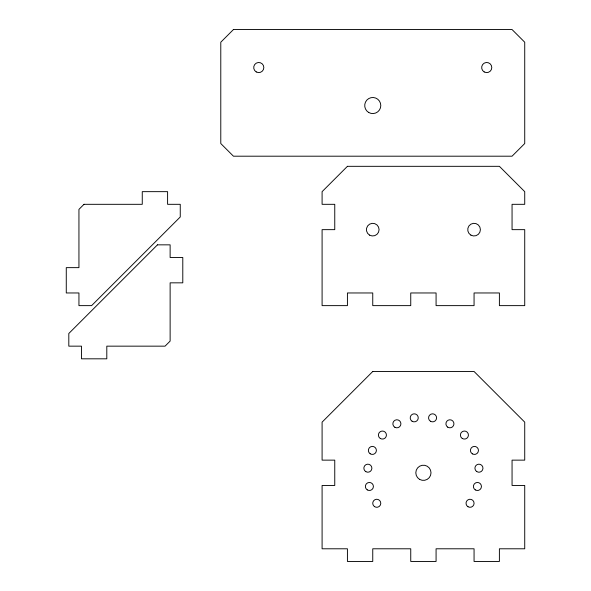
<?xml version="1.0" encoding="UTF-8"?>
<svg xmlns="http://www.w3.org/2000/svg" width="591" height="591" viewBox="0 0 591 591"><rect width="100%" height="100%" fill="white"/><g stroke="black" fill="none" stroke-linecap="round" stroke-linejoin="round"><path stroke-width="0.89" d="M233.445 29.55L220.783 42.212L220.783 143.532L233.445 156.194L512.057 156.194L524.727 143.532L524.727 42.212L512.057 29.55L233.445 29.55M84.003 204.316L78.943 209.384L78.943 267.642L66.273 267.642L66.273 292.966L78.943 292.966L78.943 305.628L91.605 305.628L180.255 216.978L180.255 204.316L167.593 204.316L167.593 191.654L142.261 191.654L142.261 204.316L84.003 204.316M157.457 244.844L68.807 333.494L68.807 346.156L81.477 346.156L81.477 358.818L106.801 358.818L106.801 346.156L165.059 346.156L170.127 341.088L170.127 282.838L182.789 282.838L182.789 257.506L170.127 257.506L170.127 244.844L157.457 244.844M347.427 166.322L322.095 191.654L322.095 204.316L334.757 204.316L334.757 229.648L322.095 229.648L322.095 305.628L347.427 305.628L347.427 292.966L372.751 292.966L372.751 305.628L410.745 305.628L410.745 292.966L436.077 292.966L436.077 305.628L474.063 305.628L474.063 292.966L499.395 292.966L499.395 305.628L524.727 305.628L524.727 229.648L512.057 229.648L512.057 204.316L524.727 204.316L524.727 191.654L499.395 166.322L347.427 166.322M372.751 371.488L322.095 422.144L322.095 460.138L334.757 460.138L334.757 485.462L322.095 485.462L322.095 548.788L347.427 548.788L347.427 561.45L372.751 561.45L372.751 548.788L410.745 548.788L410.745 561.45L436.077 561.45L436.077 548.788L474.063 548.788L474.063 561.45L499.395 561.45L499.395 548.788L524.727 548.788L524.727 485.462L512.057 485.462L512.057 460.138L524.727 460.138L524.727 422.144L474.063 371.488L372.751 371.488M368.732 112.497A8.045 8.045 0 0 0 380.796 105.538A8.045 8.045 0 0 0 368.732 98.571A8.045 8.045 0 0 0 368.732 112.497M256.243 71.932A5.068 5.068 0 0 0 263.837 67.544A5.068 5.068 0 0 0 256.243 63.156A5.068 5.068 0 0 0 256.243 71.932M484.199 71.932A5.068 5.068 0 0 0 491.793 67.544A5.068 5.068 0 0 0 484.199 63.156A5.068 5.068 0 0 0 484.199 71.932M369.589 235.129A6.331 6.331 0 0 0 379.082 229.648A6.331 6.331 0 0 0 369.589 224.159A6.331 6.331 0 0 0 369.589 235.129M470.901 235.129A6.331 6.331 0 0 0 480.402 229.648A6.331 6.331 0 0 0 470.901 224.159A6.331 6.331 0 0 0 470.901 235.129M419.61 479.382A7.602 7.602 0 0 0 431.009 472.8A7.602 7.602 0 0 0 419.61 466.218A7.602 7.602 0 0 0 419.61 479.382M468.02 506.746A4.019 4.019 0 0 0 474.078 503.31A4.019 4.019 0 0 0 468.072 499.779A4.019 4.019 0 0 0 468.02 506.746M475.297 489.895A4.019 4.019 0 0 0 481.443 486.615A4.019 4.019 0 0 0 475.533 482.928A4.019 4.019 0 0 0 475.297 489.895M476.723 471.552A4.019 4.019 0 0 0 482.958 468.441A4.019 4.019 0 0 0 477.144 464.6A4.019 4.019 0 0 0 476.723 471.552M472.379 453.866A4.019 4.019 0 0 0 478.459 450.475A4.019 4.019 0 0 0 472.482 446.907A4.019 4.019 0 0 0 472.379 453.866M462.251 438.456A4.019 4.019 0 0 0 468.427 435.227A4.019 4.019 0 0 0 462.539 431.496A4.019 4.019 0 0 0 462.251 438.456M447.69 427.13A4.019 4.019 0 0 0 453.94 424.065A4.019 4.019 0 0 0 448.163 420.186A4.019 4.019 0 0 0 447.69 427.13M430.492 421.272A4.019 4.019 0 0 0 436.601 417.926A4.019 4.019 0 0 0 430.647 414.313A4.019 4.019 0 0 0 430.492 421.272M412.06 421.22A4.019 4.019 0 0 0 418.251 418.036A4.019 4.019 0 0 0 412.4 414.261A4.019 4.019 0 0 0 412.06 421.22M394.862 427.271A4.019 4.019 0 0 0 400.912 423.806A4.019 4.019 0 0 0 394.891 420.304A4.019 4.019 0 0 0 394.862 427.271M380.301 438.478A4.019 4.019 0 0 0 386.433 435.183A4.019 4.019 0 0 0 380.508 431.519A4.019 4.019 0 0 0 380.301 438.478M370.173 453.777A4.019 4.019 0 0 0 376.393 450.645A4.019 4.019 0 0 0 370.572 446.826A4.019 4.019 0 0 0 370.173 453.777M365.829 471.655A4.019 4.019 0 0 0 371.894 468.242A4.019 4.019 0 0 0 365.903 464.696A4.019 4.019 0 0 0 365.829 471.655M367.255 489.88A4.019 4.019 0 0 0 373.409 486.629A4.019 4.019 0 0 0 367.513 482.921A4.019 4.019 0 0 0 367.255 489.88M374.531 506.627A4.019 4.019 0 0 0 380.774 503.532A4.019 4.019 0 0 0 374.975 499.676A4.019 4.019 0 0 0 374.531 506.627"/></g></svg>
